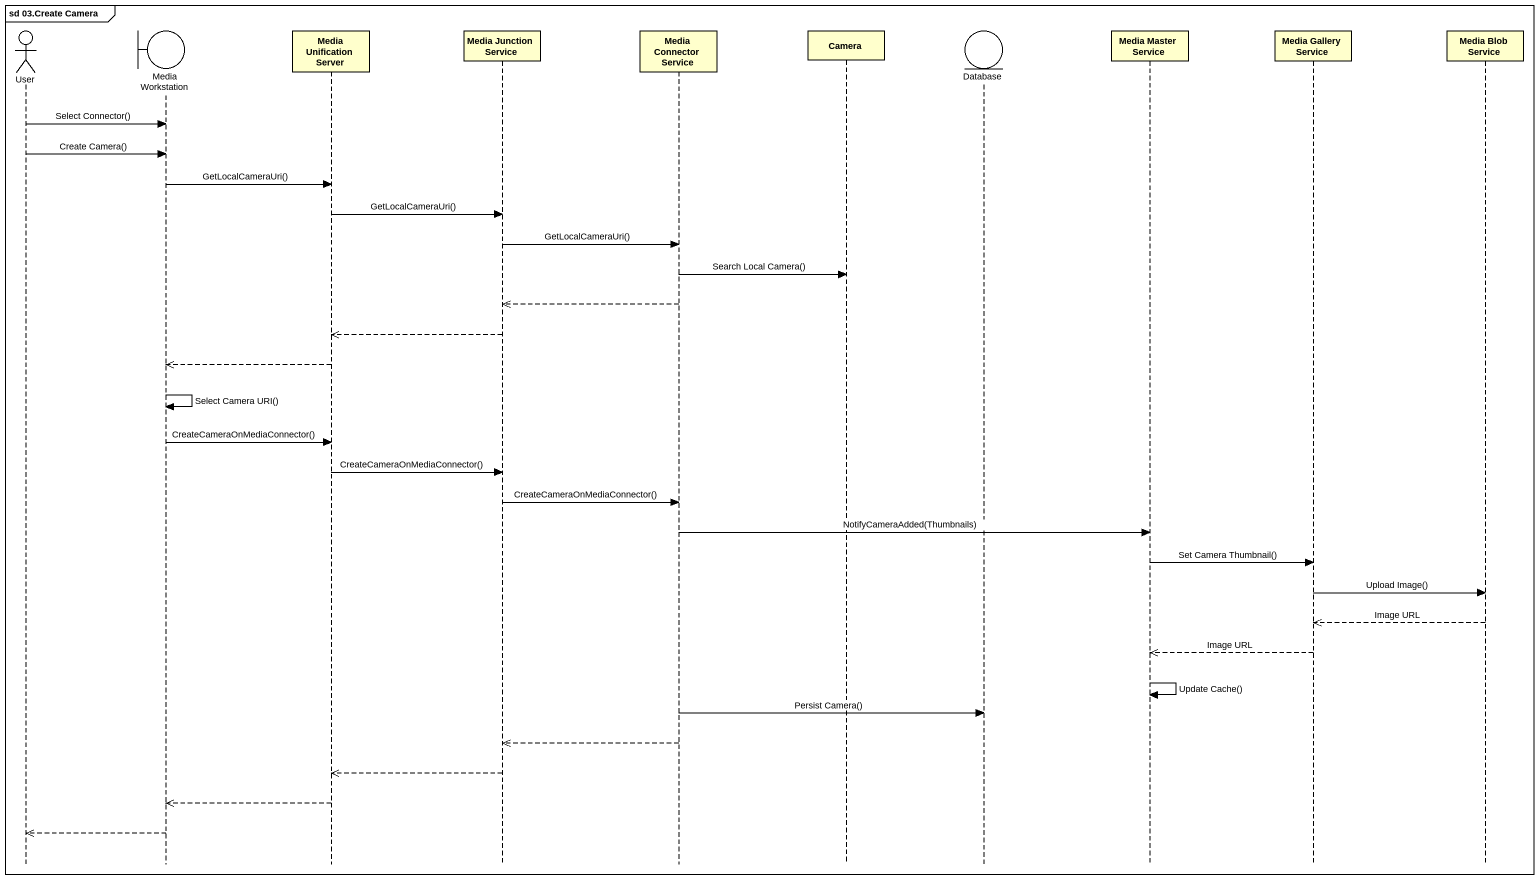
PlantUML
@startuml
mainframe sd 03.Create Camera
hide footbox
actor User
boundary "Media Workstation" as Media_Workstation
participant "Media Unification Server" as Media_Unification_Server
participant "Media Junction Service" as Media_Junction_Service
participant "Media Connector Service" as Media_Connector_Service
participant Camera
entity "Database" as Database_
participant "Media Master Service" as Media_Master_Service
participant "Media Gallery Service" as Media_Gallery_Service
participant "Media Blob Service" as Media_Blob_Service

User -> Media_Workstation : Select Connector()
User -> Media_Workstation : Create Camera()
Media_Workstation -> Media_Unification_Server : GetLocalCameraUri()
Media_Unification_Server -> Media_Junction_Service : GetLocalCameraUri()
Media_Junction_Service -> Media_Connector_Service : GetLocalCameraUri()
Media_Connector_Service -> Camera : Search Local Camera()
Media_Connector_Service -->> Media_Junction_Service
Media_Junction_Service -->> Media_Unification_Server
Media_Unification_Server -->> Media_Workstation
Media_Workstation -> Media_Workstation : Select Camera URI()
Media_Workstation -> Media_Unification_Server : CreateCameraOnMediaConnector()
Media_Unification_Server -> Media_Junction_Service : CreateCameraOnMediaConnector()
Media_Junction_Service -> Media_Connector_Service : CreateCameraOnMediaConnector()
Media_Connector_Service -> Media_Master_Service : NotifyCameraAdded(Thumbnails)
Media_Master_Service -> Media_Gallery_Service : Set Camera Thumbnail()
Media_Gallery_Service -> Media_Blob_Service : Upload Image()
Media_Blob_Service -->> Media_Gallery_Service : Image URL
Media_Gallery_Service -->> Media_Master_Service : Image URL
Media_Master_Service -> Media_Master_Service : Update Cache()
Media_Connector_Service -> Database_ : Persist Camera()
Media_Connector_Service -->> Media_Junction_Service
Media_Junction_Service -->> Media_Unification_Server
Media_Unification_Server -->> Media_Workstation
Media_Workstation -->> User
@enduml
